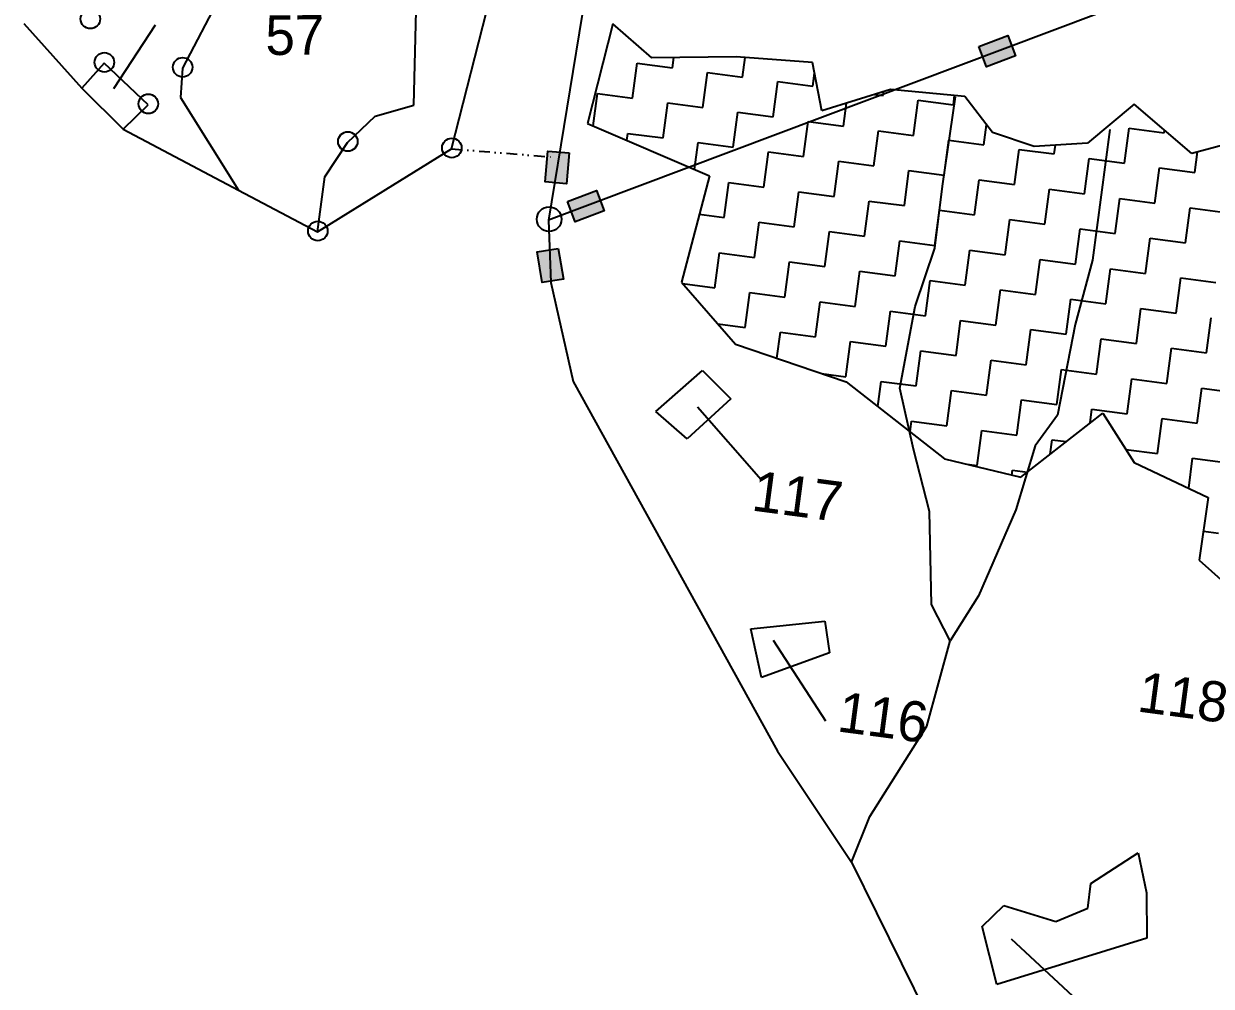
# Model space of a CAD drawing. Header units: metres. Extents: x 291285 to 296393, y 1982985 to 1990470.
# Drawn here: x 291768 to 292316, y 1984246 to 1984690 of the extents above; entities that cross this region are included whole.
import ezdxf

# ---------------------------------------------------------------- set-up
doc = ezdxf.new("R2010")
doc.units = ezdxf.units.M
doc.linetypes.add('DIVIDE', pattern=[1.25, 0.5, -0.25, 0, -0.25, 0, -0.25])
for name, color, linetype in [('LINE_WATER', 4, 'Continuous'), ('POLY_HATCH', 12, 'Continuous'), ('POLY_PARCEL', 6, 'Continuous'), ('SYM_STONE', 1, 'Continuous'), ('TEXT_PARCEL', 7, 'Continuous'), ('V_BOUND_LINE', 7, 'Continuous'), ('V_DIVIDE_LINE', 7, 'DIVIDE')]:
    doc.layers.add(name, color=color, linetype=linetype)
doc.styles.get("Standard").update_dxf_attribs({"font": 'simplex.shx'})
doc.styles.add('TEXT_MAP', font='')
doc.styles.get('TEXT_MAP').set_extended_font_data('Kruti Dev 050')
doc.dimstyles.get("Standard").update_dxf_attribs({"dimtxt": 0.18, "dimasz": 0.18, "dimexe": 0.18, "dimexo": 0.0625, "dimgap": 0.09, "dimtad": 0, "dimtih": 1, "dimtoh": 1, "dimdec": 4, "dimzin": 0, "dimdsep": 46, "dimtxsty": 'Standard', "dimcen": 0.09, "dimadec": 0, "dimazin": 0, "dimtfac": 1, "dimtdec": 4, "dimtofl": 0, "dimtmove": 0, "dimatfit": 3, "dimfxl": 1, "dimtolj": 1, "dimtzin": 0, "dimarcsym": 0})

msp = doc.modelspace()

# ---------------------------------------------------------------- hatches: boundary and pattern name
for points in [[(292225.32, 1984675.23), (292221.83, 1984684.5), (292208.43, 1984679.45), (292211.92, 1984670.18)], [(292008.47, 1984617.05), (292018.34, 1984616.14), (292019.65, 1984630.4), (292009.78, 1984631.31)], [(292035.75, 1984603.77), (292032.25, 1984613.04), (292018.85, 1984607.99), (292022.35, 1984598.72)], [(292007.17, 1984570.65), (292016.94, 1984572.28), (292014.58, 1984586.41), (292004.81, 1984584.77)]]:
    msp.add_hatch(color=256).paths.add_polyline_path(points)

# ---------------------------------------------------------------- linework, layer by layer
for points in [[(292208.43, 1984679.45), (292221.83, 1984684.5), (292225.32, 1984675.23), (292211.92, 1984670.18)], [(292019.65, 1984630.4), (292018.34, 1984616.14), (292008.47, 1984617.05), (292009.78, 1984631.31)], [(292018.85, 1984607.99), (292032.25, 1984613.04), (292035.75, 1984603.77), (292022.35, 1984598.72)], [(292014.58, 1984586.41), (292016.94, 1984572.28), (292007.17, 1984570.65), (292004.81, 1984584.77)]]:
    msp.add_lwpolyline(points, close=True)
at = {"layer": 'LINE_WATER'}
for p, q in [((292191.66, 1984615.1), (292197.71, 1984656.24)), ((292268.72, 1984641.17), (292260.76, 1984581.03)), ((292188.09, 1984586.6), (292191.66, 1984615.1)), ((292179.05, 1984559.63), (292188.09, 1984586.6)), ((292260.76, 1984581.03), (292252.77, 1984551.29)), ((292172.05, 1984522.05), (292179.05, 1984559.63)), ((292252.77, 1984551.29), (292244.62, 1984509.61)), ((292178.26, 1984493.88), (292172.05, 1984522.05)), ((292244.62, 1984509.61), (292234.42, 1984495.36)), ((292185.61, 1984465.14), (292178.26, 1984493.88)), ((292234.42, 1984495.36), (292225.46, 1984465.95)), ((292186.62, 1984422.25), (292185.61, 1984465.14)), ((292225.46, 1984465.95), (292208.24, 1984426.28)), ((292208.24, 1984426.28), (292195.16, 1984405.52)), ((292195.16, 1984405.52), (292186.62, 1984422.25)), ((292184.48, 1984366.21), (292195.16, 1984405.52)), ((292158.08, 1984324.51), (292184.48, 1984366.21)), ((292184.48, 1984366.21), (292184.48, 1984366.21)), ((292149.73, 1984303.59), (292158.08, 1984324.51))]:
    msp.add_line(p, q, dxfattribs=at)
at = {"layer": 'POLY_HATCH'}
for p, q in [((292039.66, 1984689.87), (292028.04, 1984644.01)), ((292057.68, 1984674.25), (292039.66, 1984689.87)), ((292096.61, 1984674.65), (292057.68, 1984674.25)), ((292131.74, 1984672.13), (292096.61, 1984674.65)), ((292136.05, 1984649.79), (292131.74, 1984672.13)), ((292167.7, 1984659.69), (292136.05, 1984649.79)), ((292201.88, 1984656.45), (292167.7, 1984659.69)), ((292214.63, 1984639.82), (292201.88, 1984656.45)), ((292280.03, 1984652.94), (292258.42, 1984634.88)), ((292306.51, 1984630.22), (292280.03, 1984652.94)), ((292028.04, 1984644.01), (292084.24, 1984619.92)), ((292233.87, 1984633.43), (292214.63, 1984639.82)), ((292258.42, 1984634.88), (292233.87, 1984633.43)), ((292333.52, 1984637.32), (292306.51, 1984630.22)), ((292084.24, 1984619.92), (292071.34, 1984570.82)), ((292071.34, 1984570.82), (292096.2, 1984542.34)), ((292096.2, 1984542.34), (292147.3, 1984524.9)), ((292147.3, 1984524.9), (292192.6, 1984489.45)), ((292227.8, 1984480.95), (292265.47, 1984510.55)), ((292265.47, 1984510.55), (292279.96, 1984487.71)), ((292192.6, 1984489.45), (292227.8, 1984480.95)), ((292279.96, 1984487.71), (292314.16, 1984471.65)), ((292314.16, 1984471.65), (292309.91, 1984442.75)), ((292309.91, 1984442.75), (292374.49, 1984385.11))]:
    msp.add_line(p, q, dxfattribs=at)
at = {"layer": 'POLY_HATCH', "linetype": 'Continuous'}
for p, q in [((292039.65, 1984689.81), (292039.74, 1984689.8)), ((292067.14, 1984669.7), (292067.75, 1984674.35)), ((292099.52, 1984665.41), (292100.71, 1984674.35)), ((292048.8, 1984655.65), (292050.94, 1984671.84)), ((292050.94, 1984671.84), (292067.14, 1984669.7)), ((292081.19, 1984651.36), (292083.33, 1984667.55)), ((292083.33, 1984667.55), (292099.52, 1984665.41)), ((292131.91, 1984661.13), (292132.71, 1984667.14)), ((292113.57, 1984647.08), (292115.72, 1984663.27)), ((292115.72, 1984663.27), (292131.91, 1984661.13)), ((292030.64, 1984642.9), (292032.61, 1984657.79)), ((292032.61, 1984657.79), (292048.8, 1984655.65)), ((292160.29, 1984657.37), (292164.3, 1984656.84)), ((292164.3, 1984656.84), (292164.54, 1984658.7)), ((292196.68, 1984652.56), (292197.25, 1984656.89)), ((292062.85, 1984637.31), (292064.99, 1984653.5)), ((292064.99, 1984653.5), (292081.19, 1984651.36)), ((292145.96, 1984642.79), (292147.35, 1984653.32)), ((292178.35, 1984638.51), (292180.49, 1984654.7)), ((292180.49, 1984654.7), (292196.68, 1984652.56)), ((292095.24, 1984633.02), (292097.38, 1984649.22)), ((292097.38, 1984649.22), (292113.57, 1984647.08)), ((292127.62, 1984628.74), (292129.77, 1984644.93)), ((292129.77, 1984644.93), (292145.96, 1984642.79)), ((292046.23, 1984636.21), (292046.66, 1984639.45)), ((292046.66, 1984639.45), (292062.85, 1984637.31)), ((292160.01, 1984624.45), (292162.15, 1984640.65)), ((292162.15, 1984640.65), (292178.35, 1984638.51)), ((292210.73, 1984634.22), (292211.94, 1984643.33)), ((292275.5, 1984625.65), (292277.65, 1984641.84)), ((292277.65, 1984641.84), (292293.84, 1984639.7)), ((292293.84, 1984639.7), (292294.01, 1984640.95)), ((292077.41, 1984622.85), (292079.04, 1984635.17)), ((292079.04, 1984635.17), (292095.24, 1984633.02)), ((292192.4, 1984620.17), (292194.54, 1984636.36)), ((292194.54, 1984636.36), (292210.73, 1984634.22)), ((292243.12, 1984629.94), (292243.66, 1984634.01)), ((292109.29, 1984614.69), (292111.43, 1984630.88)), ((292111.43, 1984630.88), (292127.62, 1984628.74)), ((292224.78, 1984615.88), (292226.93, 1984632.08)), ((292226.93, 1984632.08), (292243.12, 1984629.94)), ((292307.89, 1984621.37), (292309.15, 1984630.92)), ((292141.67, 1984610.4), (292143.82, 1984626.6)), ((292143.82, 1984626.6), (292160.01, 1984624.45)), ((292257.17, 1984611.6), (292259.31, 1984627.79)), ((292259.31, 1984627.79), (292275.5, 1984625.65)), ((292289.56, 1984607.31), (292291.7, 1984623.51)), ((292291.7, 1984623.51), (292307.89, 1984621.37)), ((292174.06, 1984606.12), (292176.2, 1984622.31)), ((292176.2, 1984622.31), (292192.4, 1984620.17)), ((292206.45, 1984601.83), (292208.59, 1984618.03)), ((292208.59, 1984618.03), (292224.78, 1984615.88)), ((292090.95, 1984600.64), (292093.1, 1984616.83)), ((292093.1, 1984616.83), (292109.29, 1984614.69)), ((292123.34, 1984596.35), (292125.48, 1984612.55)), ((292125.48, 1984612.55), (292141.67, 1984610.4)), ((292238.83, 1984597.55), (292240.98, 1984613.74)), ((292240.98, 1984613.74), (292257.17, 1984611.6)), ((292155.73, 1984592.07), (292157.87, 1984608.26)), ((292157.87, 1984608.26), (292174.06, 1984606.12)), ((292271.22, 1984593.26), (292273.36, 1984609.46)), ((292273.36, 1984609.46), (292289.56, 1984607.31)), ((292079.57, 1984602.14), (292090.95, 1984600.64)), ((292188.11, 1984587.78), (292190.25, 1984603.98)), ((292190.25, 1984603.98), (292206.45, 1984601.83)), ((292303.61, 1984588.98), (292305.75, 1984605.17)), ((292305.75, 1984605.17), (292321.94, 1984603.03)), ((292105, 1984582.3), (292107.15, 1984598.5)), ((292107.15, 1984598.5), (292123.34, 1984596.35)), ((292220.5, 1984583.5), (292222.64, 1984599.69)), ((292222.64, 1984599.69), (292238.83, 1984597.55)), ((292137.39, 1984578.02), (292139.53, 1984594.21)), ((292139.53, 1984594.21), (292155.73, 1984592.07)), ((292252.88, 1984579.21), (292255.03, 1984595.41)), ((292255.03, 1984595.41), (292271.22, 1984593.26)), ((292285.27, 1984574.93), (292287.41, 1984591.12)), ((292287.41, 1984591.12), (292303.61, 1984588.98)), ((292169.78, 1984573.73), (292171.92, 1984589.93)), ((292171.92, 1984589.93), (292188.11, 1984587.78)), ((292202.16, 1984569.45), (292204.3, 1984585.64)), ((292204.3, 1984585.64), (292220.5, 1984583.5)), ((292086.67, 1984568.25), (292088.81, 1984584.45)), ((292088.81, 1984584.45), (292105, 1984582.3)), ((292119.05, 1984563.97), (292121.2, 1984580.16)), ((292121.2, 1984580.16), (292137.39, 1984578.02)), ((292234.55, 1984565.16), (292236.69, 1984581.36)), ((292236.69, 1984581.36), (292252.88, 1984579.21)), ((292151.44, 1984559.68), (292153.58, 1984575.88)), ((292153.58, 1984575.88), (292169.78, 1984573.73)), ((292266.93, 1984560.88), (292269.08, 1984577.07)), ((292269.08, 1984577.07), (292285.27, 1984574.93)), ((292071.87, 1984570.21), (292086.67, 1984568.25)), ((292183.83, 1984555.4), (292185.97, 1984571.59)), ((292185.97, 1984571.59), (292202.16, 1984569.45)), ((292299.32, 1984556.59), (292301.46, 1984572.79)), ((292301.46, 1984572.79), (292317.66, 1984570.64)), ((292100.72, 1984549.92), (292102.86, 1984566.11)), ((292102.86, 1984566.11), (292119.05, 1984563.97)), ((292216.21, 1984551.11), (292218.36, 1984567.31)), ((292218.36, 1984567.31), (292234.55, 1984565.16)), ((292248.6, 1984546.83), (292250.74, 1984563.02)), ((292250.74, 1984563.02), (292266.93, 1984560.88)), ((292133.1, 1984545.63), (292135.25, 1984561.82)), ((292135.25, 1984561.82), (292151.44, 1984559.68)), ((292165.49, 1984541.35), (292167.63, 1984557.54)), ((292167.63, 1984557.54), (292183.83, 1984555.4)), ((292280.99, 1984542.54), (292283.13, 1984558.74)), ((292283.13, 1984558.74), (292299.32, 1984556.59)), ((292197.88, 1984537.06), (292200.02, 1984553.25)), ((292200.02, 1984553.25), (292216.21, 1984551.11)), ((292313.37, 1984538.26), (292315.51, 1984554.45)), ((292088.13, 1984551.58), (292100.72, 1984549.92)), ((292115.33, 1984535.81), (292116.91, 1984547.77)), ((292116.91, 1984547.77), (292133.1, 1984545.63)), ((292230.26, 1984532.78), (292232.41, 1984548.97)), ((292232.41, 1984548.97), (292248.6, 1984546.83)), ((292147.16, 1984527.3), (292149.3, 1984543.49)), ((292149.3, 1984543.49), (292165.49, 1984541.35)), ((292262.65, 1984528.49), (292264.79, 1984544.68)), ((292264.79, 1984544.68), (292280.99, 1984542.54)), ((292179.54, 1984523.01), (292181.68, 1984539.2)), ((292181.68, 1984539.2), (292197.88, 1984537.06)), ((292295.04, 1984524.21), (292297.18, 1984540.4)), ((292297.18, 1984540.4), (292313.37, 1984538.26)), ((292211.93, 1984518.73), (292214.07, 1984534.92)), ((292214.07, 1984534.92), (292230.26, 1984532.78)), ((292244.31, 1984514.44), (292246.46, 1984530.63)), ((292246.46, 1984530.63), (292262.65, 1984528.49)), ((292135.92, 1984528.78), (292147.16, 1984527.3)), ((292161.81, 1984513.54), (292163.35, 1984525.15)), ((292163.35, 1984525.15), (292179.54, 1984523.01)), ((292276.7, 1984510.16), (292278.84, 1984526.35)), ((292278.84, 1984526.35), (292295.04, 1984524.21)), ((292193.59, 1984504.68), (292195.73, 1984520.87)), ((292195.73, 1984520.87), (292211.93, 1984518.73)), ((292309.09, 1984505.87), (292311.23, 1984522.06)), ((292311.23, 1984522.06), (292327.42, 1984519.92)), ((292225.98, 1984500.39), (292228.12, 1984516.58)), ((292228.12, 1984516.58), (292244.31, 1984514.44)), ((292259.67, 1984505.99), (292260.51, 1984512.3)), ((292260.51, 1984512.3), (292276.7, 1984510.16)), ((292290.75, 1984491.82), (292292.89, 1984508.01)), ((292292.89, 1984508.01), (292309.09, 1984505.87)), ((292176.74, 1984501.86), (292177.4, 1984506.82)), ((292177.4, 1984506.82), (292193.59, 1984504.68)), ((292207.64, 1984486.34), (292209.79, 1984502.53)), ((292209.79, 1984502.53), (292225.98, 1984500.39)), ((292241.28, 1984491.54), (292242.17, 1984498.25)), ((292242.17, 1984498.25), (292248.71, 1984497.38)), ((292276.13, 1984493.76), (292290.75, 1984491.82)), ((292202.81, 1984486.98), (292207.64, 1984486.34)), ((292305.12, 1984475.9), (292306.94, 1984489.68)), ((292306.94, 1984489.68), (292323.14, 1984487.54)), ((292223.54, 1984481.97), (292223.84, 1984484.2)), ((292223.84, 1984484.2), (292230.77, 1984483.28)), ((292311.87, 1984456.07), (292318.85, 1984455.15))]:
    msp.add_line(p, q, dxfattribs=at)
at = {"layer": 'POLY_PARCEL'}
for p, q in [((292330.13, 1984720.03), (292010.09, 1984599.39)), ((291864.01, 1984712.8), (291841.31, 1984669.5)), ((291948.04, 1984652.45), (291949.06, 1984695.97)), ((291805.23, 1984671.76), (291795.04, 1984660.25)), ((291825.49, 1984652.63), (291805.23, 1984671.76)), ((291841.31, 1984669.5), (291840.43, 1984655.9)), ((291840.43, 1984655.9), (291867.23, 1984613.26)), ((291814.02, 1984641.38), (291825.49, 1984652.63)), ((291930.15, 1984647.38), (291948.04, 1984652.45)), ((291917.44, 1984635.27), (291930.15, 1984647.38)), ((291906.93, 1984619.43), (291917.44, 1984635.27)), ((291903.59, 1984594.04), (291906.93, 1984619.43)), ((292059.51, 1984511.25), (292081.09, 1984530.17)), ((292081.09, 1984530.17), (292094.07, 1984517.03)), ((292094.07, 1984517.03), (292074.01, 1984498.59)), ((292074.01, 1984498.59), (292059.51, 1984511.25)), ((292103.26, 1984411.01), (292137.45, 1984414.59)), ((292108.18, 1984388.6), (292103.26, 1984411.01)), ((292137.45, 1984414.59), (292139.57, 1984399.99)), ((292139.57, 1984399.99), (292108.18, 1984388.6)), ((292260.08, 1984293.63), (292281.78, 1984307.84)), ((292281.78, 1984307.84), (292285.67, 1984289.39)), ((292258.66, 1984282.29), (292260.08, 1984293.63)), ((292285.67, 1984289.39), (292285.81, 1984268.54)), ((292209.96, 1984273.96), (292219.86, 1984283.5)), ((292219.86, 1984283.5), (292243.92, 1984276.13)), ((292243.92, 1984276.13), (292258.66, 1984282.29)), ((292216.76, 1984247.19), (292209.96, 1984273.96)), ((292285.81, 1984268.54), (292216.76, 1984247.19))]:
    msp.add_line(p, q, dxfattribs=at)
at = {"layer": 'SYM_STONE'}
for centre, radius in [((291798.9, 1984692.2), 4.49), ((291805.37, 1984672.17), 4.49), ((291841.44, 1984669.9), 4.49), ((291825.62, 1984653.04), 4.49), ((291917.58, 1984635.68), 4.49), ((291965.5, 1984632.72), 4.49), ((292010.33, 1984599.88), 5.69), ((291903.72, 1984594.45), 4.49)]:
    msp.add_circle(centre, radius, dxfattribs=at)
at = {"layer": 'V_BOUND_LINE'}
for p, q in [((292057.05, 1984887.28), (292010.09, 1984599.39)), ((291965.37, 1984632.32), (292026.66, 1984873.31)), ((291768.2, 1984690.06), (291795.04, 1984660.25)), ((291795.04, 1984660.25), (291814.02, 1984641.38)), ((291814.02, 1984641.38), (291867.23, 1984613.26)), ((291903.59, 1984594.04), (291965.37, 1984632.32)), ((291867.23, 1984613.26), (291903.59, 1984594.04)), ((292010.09, 1984599.39), (292011.17, 1984570.74)), ((292011.17, 1984570.74), (292021.43, 1984525.05)), ((292021.43, 1984525.05), (292115.67, 1984354.72)), ((292115.67, 1984354.72), (292149.73, 1984303.59)), ((292149.73, 1984303.59), (292186.81, 1984228.33))]:
    msp.add_line(p, q, dxfattribs=at)
at = {"layer": 'V_DIVIDE_LINE', "ltscale": 10}
msp.add_line((291965.37, 1984632.32), (292010.91, 1984628.6), dxfattribs=at)

# ---------------------------------------------------------------- texts
at = {"layer": 'TEXT_PARCEL', "style": 'TEXT_MAP'}
for s, height, rotation, p in [('57', 18.259, 0.4682, (291879.64, 1984675.52)), ('117', 18.521, 352.4629, (292103.18, 1984465.69)), ('118', 18.521, 352.4629, (292280.92, 1984373.05)), ('116', 18.521, 352.4629, (292142.61, 1984363.87))]:
    msp.add_text(s, height=height, rotation=rotation, dxfattribs=at).set_placement(p)

# ---------------------------------------------------------------- leaders
for points in [[(291828.73, 1984689.31), (291809.49, 1984660.01)], [(292108, 1984479.82), (292078.68, 1984513.2)], [(292137.94, 1984368.54), (292113.69, 1984405.77)], [(292255.96, 1984237.78), (292223.49, 1984268.12)]]:
    msp.add_leader(points, dimstyle='Standard', override={"dimtxt": 2.5, "dimasz": 2.5, "dimexe": 1.25, "dimexo": 0.625, "dimgap": 0.625, "dimtad": 1, "dimtih": 0, "dimtoh": 0, "dimzin": 8, "dimcen": 2.5, "dimtofl": 1})

doc.saveas('drawing.dxf')
